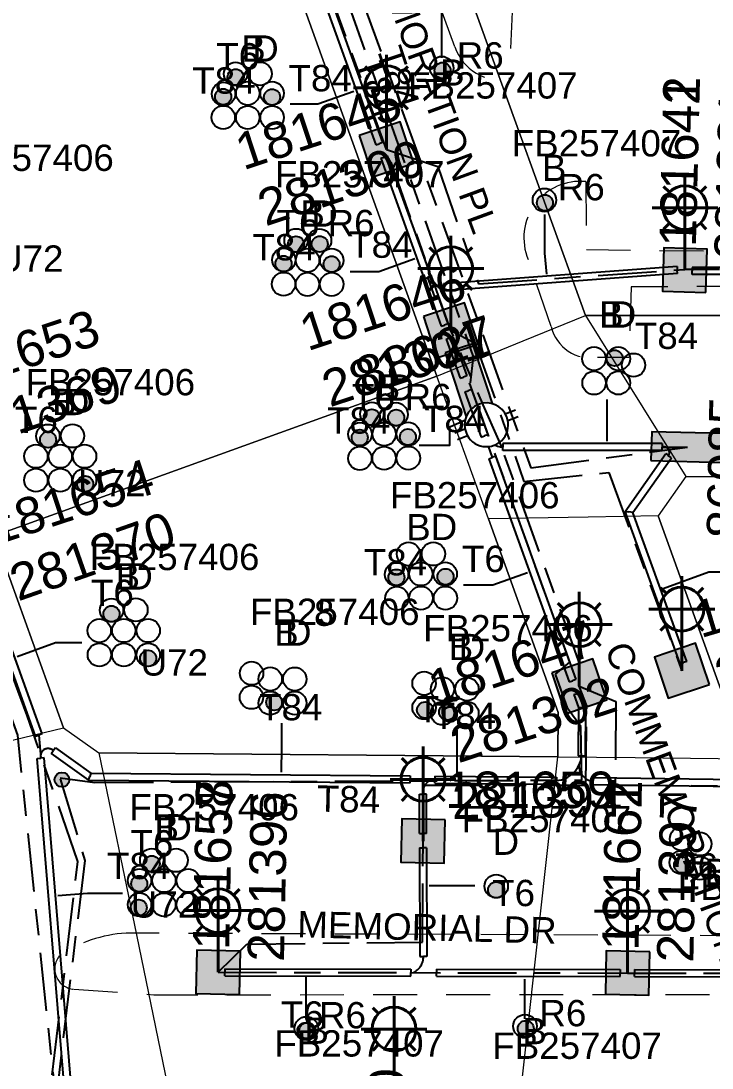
# Model space of a CAD drawing. Header units: metres. Extents: x 300268 to 302887, y 6172399 to 6173904.
# Drawn here: x 301313.5 to 301360.8, y 6173155.8 to 6173227.4 of the extents above; entities that cross this region are included whole.
import ezdxf
from ezdxf.enums import TextEntityAlignment as Align

# ---------------------------------------------------------------- set-up
doc = ezdxf.new("R2010")
doc.units = ezdxf.units.M
doc.linetypes.add('Cable Exist UG', pattern=[8.2, 4, -1.2, 1.8, -1.2])
doc.linetypes.add('Dash', pattern=[5, 3, -2])
doc.layers.get('0').update_dxf_attribs({"color": 6})
for name, color, linetype, lineweight in [('Cadastre Developer_SP_EXT', 9, 'Continuous', 5), ('Cadastre Land Parcels_SP_EXT', 9, 'Continuous', 5), ('Cadastre Roads_SP_EXT', 9, 'Continuous', 5)]:
    doc.layers.add(name, color=color, linetype=linetype, lineweight=lineweight)
for name, color, linetype in [('Duct_SP_EXT', 7, 'Continuous'), ('Equip_LV_EXT', 7, 'Continuous'), ('Equip_SP_SL_EXT', 7, 'Continuous'), ('Mains_HV_EXT', 7, 'Continuous'), ('Mains_LV_EXT', 7, 'Continuous'), ('Mains_SL_EXT', 7, 'Continuous'), ('SupportsUG_SP_LV_EXT', 7, 'Continuous'), ('SupportsUG_SP_LV_SL_EXT', 7, 'Continuous'), ('Trench_SP_EXT', 7, 'Continuous')]:
    doc.layers.add(name, color=color, linetype=linetype)
doc.styles.add('COLUMN_LABEL', font='arial.ttf')
doc.styles.add('iecARIAL', font='arial.ttf', dxfattribs={"height": 2})
doc.styles.add('POLE_LABEL', font='arial.ttf')
doc.styles.get("Standard").update_dxf_attribs({"font": 'arial.ttf'})

# ---------------------------------------------------------------- blocks, each defined once
blk = doc.blocks.new('COLUMN_EXT')
blk.add_hatch(color=256).paths.add_polyline_path([(-1.485, 1.485), (-1.485, -1.485), (1.485, -1.485), (1.485, 1.485)])
blk.add_lwpolyline([(-1.485, -1.485), (1.485, -1.485), (1.485, 1.485), (-1.485, 1.485)], close=True)
for tag, height, style, flags, p in [('ASSET_NUM', 2.5, 'COLUMN_LABEL', 8, (2, 2)), ('STRUCTURE_PLANT_NUMBER', 0.2, 'POLE_LABEL', 9, (1.813, 0.031)), ('STREET_CODE', 0.2, 'COLUMN_LABEL', 9, (1.813, -0.2))]:
    blk.add_attdef(tag, text='', height=height, dxfattribs=dict(style=style, flags=flags)).set_placement(p, align=Align.MIDDLE_LEFT)
at = {"flags": 9}
for tag, p in [('OWNED_BY', (1.813, -0.6)), ('STATE', (1.813, -0.8)), ('COLUMN_TYPE', (1.813, -0.4)), ('USAGE', (1.813, -1)), ('LEGEND', (1.813, -1.2)), ('LOCATION', (1.813, -1.4)), ('STREETNAME', (1.813, -1.6)), ('SUBURB', (1.813, -1.8)), ('NOTES', (1.813, -2))]:
    blk.add_attdef(tag, text='', height=0.2, dxfattribs=at).set_placement(p, align=Align.MIDDLE_LEFT)
at = {"flags": 1}
blk.add_attdef('Z', (1.813, -2.351), '', height=0.2, dxfattribs=at)
blk = doc.blocks.new('PILLAR_EXT')
blk.add_hatch(color=256).paths.add_polyline_path([(-2.475, 0.99), (-2.475, -0.99), (2.475, -0.99), (2.475, 0.99)])
blk.add_lwpolyline([(-2.475, -0.99), (2.475, -0.99), (2.475, 0.99), (-2.475, 0.99)], close=True)
at = {"style": 'iecARIAL', "flags": 8}
blk.add_attdef('ASSET_NUM', (1.5, 3.5), '', height=2.5, dxfattribs=at)
for tag, p, flags in [('OWNED_BY', (0, -0.2), 9), ('STATE', (0, -0.4), 9), ('SUPPORT_TYPE', (0, -0.6), 9), ('USAGE', (0, -0.8), 9), ('LEGEND', (0, -1), 9), ('LOCATION', (0, -1.2), 9), ('NOTES', (0, -1.4), 9), ('PARENT', (0, -1.6), 9), ('STREETNAME', (0, -1.8), 9), ('SUBURB', (0, -2), 1)]:
    blk.add_attdef(tag, p, '', height=0.2, dxfattribs=dict(flags=flags))
blk = doc.blocks.new('DUCT_EXT')
blk.add_circle((0, 0.8), 0.8)
at = {"flags": 1}
blk.add_attdef('Z', (0, 0), '', height=0.2, dxfattribs=at)
at = {"flags": 9}
for tag, p in [('DUCT_CODE', (0, 0)), ('XSECT_TYPE', (0, -0.2)), ('STATE', (0, -0.6)), ('FB_REFERENCE', (0, -0.4)), ('NOTES', (0, -0.8))]:
    blk.add_attdef(tag, text='', height=0.2, dxfattribs=at).set_placement(p, align=Align.MIDDLE_LEFT)
blk = doc.blocks.new('SL_LANTERN_EXT')
at = {"lineweight": 40}
for p, q in [((0, 1.968), (0, 6.468)), ((-1.459, 5.676), (-1.061, 5.278)), ((1.458, 5.676), (1.06, 5.278)), ((-2.25, 4.218), (2.25, 4.218)), ((-1.459, 2.759), (-1.061, 3.157)), ((1.458, 2.759), (1.06, 3.157)), ((0, 0), (0, 2.721))]:
    blk.add_line(p, q, dxfattribs=at)
blk.add_circle((0, 4.218), 1.5, dxfattribs=at)
at = {"style": 'iecARIAL', "flags": 8}
blk.add_attdef('ASSET_NUM', (1.5, 1.5), '', height=2.5, dxfattribs=at)
for tag, p, height, flags in [('CONSTRUCTED_VOLTAGE', (0.981, -0.653), 0.2, 9), ('CONTROL_TYPE', (0.981, -0.853), 0.2, 9), ('LANTERN_PURPOSE', (0.981, -1.053), 0.2, 9), ('LANTERN_TYPE', (0.981, -1.253), 0.2, 9), ('NO_PHASES', (0.981, -1.453), 0.2, 9), ('LNUMBER', (2.181, -3.253), 2.5, 8), ('OPERATING_VOLTAGE', (0.981, -1.653), 0.2, 9), ('ORIENTATION', (0.981, -1.853), 0.2, 9), ('OWNED_BY', (0.981, -2.053), 0.2, 9), ('STATE', (0.981, -2.253), 0.2, 9), ('CEXIST', (0.981, -2.653), 0.2, 9), ('CNEW', (0.981, -2.853), 0.2, 9), ('CNUMBER', (0.981, -3.053), 0.2, 9), ('USAGE', (0.981, -2.453), 0.2, 9), ('CREMOVE', (0.981, -3.253), 0.2, 9), ('CREPLACE', (0.981, -3.453), 0.2, 9), ('LKINGHEIGHT', (0.981, -3.653), 0.2, 9), ('LBRACKET', (0.981, -3.853), 0.2, 9), ('LBRACKETVOCAB', (0.981, -4.053), 0.2, 9), ('LCATEGORY', (0.981, -4.253), 0.2, 9), ('LCHARGE1', (0.981, -4.453), 0.2, 9), ('LCHARGE1PERCENT', (0.981, -4.653), 0.2, 9), ('LCHARGE2', (0.981, -4.853), 0.2, 9), ('LCHARGE2PERCENT', (0.981, -5.053), 0.2, 9), ('LCHARGE3', (0.981, -5.253), 0.2, 9), ('LCHARGE3PERCENT', (0.981, -5.453), 0.2, 9), ('LEXIST', (0.981, -5.653), 0.2, 9), ('LLAMP', (0.981, -5.853), 0.2, 9), ('LLAMPVOCAB', (0.981, -6.053), 0.2, 9), ('LMAST', (0.981, -6.253), 0.2, 9), ('LMASTVOCAB', (0.981, -6.453), 0.2, 9), ('LNEW', (0.981, -6.653), 0.2, 9), ('LANTNUMBER', (0.981, -6.853), 0.2, 9), ('LOUTREACH', (0.981, -7.253), 0.2, 9), ('LOUTREACHVOCAB', (0.981, -7.453), 0.2, 9), ('LRATECODE', (0.981, -7.653), 0.2, 9), ('LREMOVE', (0.981, -7.853), 0.2, 9), ('LREPLACE', (0.981, -8.053), 0.2, 9), ('LTYPE', (0.981, -8.253), 0.2, 9), ('LTYPEVOCAB', (0.981, -8.453), 0.2, 9), ('LEGEND', (0.981, -8.653), 0.2, 9), ('STREETNAME', (0.981, -9.253), 0.2, 9), ('SUBURB', (0.981, -9.453), 0.2, 1), ('LOCATION', (0.981, -8.853), 0.2, 9), ('NOTES', (0.981, -9.053), 0.2, 9)]:
    blk.add_attdef(tag, p, '', height=height, dxfattribs=dict(flags=flags))
blk = doc.blocks.new('LV_UG_LINKS_OPEN_EXT')
for p, q in [((-0.249, 1.473), (-0.249, 2.22)), ((0.249, 1.473), (0.249, 2.22)), ((-0.249, -1.473), (-0.249, -2.22)), ((0.249, -1.473), (0.249, -2.22))]:
    blk.add_line(p, q)
at = {"flags": 9}
for tag, p in [('ACTUAL_STATUS', (0, 0)), ('OPERATING_VOLTAGE', (0, -0.6)), ('ORIENTATION', (0, -0.8)), ('CONSTRUCTED_VOLTAGE', (0, -0.2)), ('NO_PHASES', (0, -0.4)), ('STATE', (0, -1)), ('SWITCH_TYPE', (0, -1.2)), ('USAGE', (0, -1.4)), ('NOTES', (0, -1.6))]:
    blk.add_attdef(tag, text='', height=0.2, dxfattribs=at).set_placement(p, align=Align.MIDDLE_LEFT)
at = {"flags": 1}
blk.add_attdef('Z', (0, 0), '', height=0.2, dxfattribs=at)
blk.add_wipeout([(-0.249, 1.473), (-0.432, 1.43), (-0.608, 1.365), (-0.774, 1.278), (-0.928, 1.171), (-1.067, 1.045), (-1.19, 0.903), (-1.294, 0.747), (-1.377, 0.579), (-1.439, 0.402), (-1.478, 0.218), (-1.494, 0.031), (-1.486, -0.156), (-1.455, -0.341), (-1.4, -0.521), (-1.324, -0.692), (-1.227, -0.853), (-1.11, -1), (-0.976, -1.131), (-0.827, -1.244), (-0.664, -1.338), (-0.491, -1.411), (-0.311, -1.461), (-0.125, -1.489), (0.062, -1.493), (0.249, -1.473), (0.432, -1.43), (0.608, -1.365), (0.774, -1.278), (0.928, -1.171), (1.067, -1.045), (1.19, -0.903), (1.294, -0.747), (1.377, -0.579), (1.439, -0.402), (1.478, -0.218), (1.494, -0.031), (1.486, 0.156), (1.455, 0.341), (1.4, 0.521), (1.324, 0.692), (1.227, 0.853), (1.11, 1), (0.976, 1.131), (0.827, 1.244), (0.664, 1.338), (0.491, 1.411), (0.311, 1.461), (0.125, 1.489), (-0.062, 1.493)])
blk.add_lwpolyline([(0, -1.494, 1), (0, 1.494, 1)], format="xyb", close=True)
blk = doc.blocks.new('CABLE_LARGE_EXT')
h = blk.add_hatch(color=256)
edge = h.paths.add_edge_path()
edge.add_arc((0, 0.55), 0.55, 0, 360)
blk.add_circle((0, 0.55), 0.55)
at = {"flags": 1}
blk.add_attdef('Z', (0, 0), '', height=0.2, dxfattribs=at)
at = {"flags": 9}
for tag, p in [('COND_CODE', (0, 0)), ('XSECT_SIZE', (0, -0.6)), ('STATE', (0, -0.4)), ('FB_REFERENCE', (0, -0.2)), ('NOTES', (0, -0.8))]:
    blk.add_attdef(tag, text='', height=0.2, dxfattribs=at).set_placement(p, align=Align.MIDDLE_LEFT)
blk = doc.blocks.new('CONNECTOR_NODE_EXT')
h = blk.add_hatch(color=256)
edge = h.paths.add_edge_path()
edge.add_arc((0, 0), 0.5, 0, 360)
blk.add_circle((0, 0), 0.5)
at = {"flags": 1}
blk.add_attdef('Z', (0, 0), '', height=0.2, dxfattribs=at)
at = {"flags": 9}
for tag, p in [('CONNECTOR_TYPE', (0, 0)), ('OPERATING_VOLTAGE', (0, -0.6)), ('ORIENTATION', (0, -0.8)), ('CONSTRUCTED_VOLTAGE', (0, -0.2)), ('NO_PHASES', (0, -0.4)), ('SUBTYPE', (0, -1)), ('USAGE', (0, -1.2)), ('NOTES', (0, -1.4))]:
    blk.add_attdef(tag, text='', height=0.2, dxfattribs=at).set_placement(p, align=Align.MIDDLE_LEFT)

msp = doc.modelspace()

# ---------------------------------------------------------------- linework, layer by layer
at = {"layer": 'Cadastre Developer_SP_EXT', "linetype": 'Dash'}
for points in [[(301343.197, 6173225.588), (301341.525, 6173230.141)], [(301392.897, 6173223.197), (301392.951, 6173228.039), (301347.134, 6173228.483), (301346.914, 6173223.35)], [(301352.15, 6173216.382), (301352.21, 6173211.742), (301392.71, 6173211.223), (301392.815, 6173216.229)], [(301349.786, 6173206.478), (301348.221, 6173211.047)], [(301392.692, 6173204.042), (301392.759, 6173209.287), (301355.267, 6173209.185), (301355.098, 6173204.342), (301352.964, 6173204.351)], [(301392.981, 6173164.67), (301320.714, 6173164.993)], [(301317.132, 6173161.155), (301322.612, 6173160.772), (301389.904, 6173160.825), (301393.665, 6173162.369)]]:
    msp.add_lwpolyline(points, dxfattribs=at)
for points in [[(301346.914, 6173223.35, -0.359894), (301343.197, 6173225.588)], [(301348.221, 6173211.047, -0.567096), (301352.15, 6173216.382)], [(301352.964, 6173204.351, -0.395416), (301349.786, 6173206.478)], [(301320.714, 6173164.993, 0.135412), (301316.144, 6173163.428)], [(301316.144, 6173163.428, 0.604055), (301317.132, 6173161.155)]]:
    msp.add_lwpolyline(points, format="xyb", dxfattribs=at)
at = {"layer": 'Cadastre Land Parcels_SP_EXT', "linetype": 'Continuous'}
for points in [[(301341.976, 6173203.073), (301318.196, 6173269.13), (301315.64, 6173270.329), (301290.045, 6173261.121), (301288.238, 6173257.273), (301311.69, 6173192.166), (301341.976, 6173203.073)], [(301350.263, 6173180.068), (301345.494, 6173193.309), (301341.976, 6173203.073), (301311.69, 6173192.166), (301316.423, 6173179.029), (301318.847, 6173177.309), (301350.247, 6173177.039), (301350.263, 6173180.068)], [(301393.967, 6173178.558), (301394.099, 6173194.205), (301392.416, 6173195.924), (301359.012, 6173196.215), (301357.116, 6173193.535), (301363.095, 6173176.918), (301392.046, 6173176.679), (301393.967, 6173178.558)]]:
    msp.add_lwpolyline(points, close=True, dxfattribs=at)
at = {"layer": 'Cadastre Roads_SP_EXT', "linetype": 'Continuous'}
for points in [[(301347.864, 6173205.483), (301352.134, 6173207.231), (301328.545, 6173272.479), (301322.514, 6173270.527), (301318.196, 6173269.13), (301341.976, 6173203.073), (301347.864, 6173205.483)], [(301393.509, 6173271.898), (301328.545, 6173272.479), (301352.134, 6173207.231), (301392.128, 6173207.234), (301393.509, 6173271.898)], [(301305.552, 6173176.396), (301316.423, 6173179.028), (301311.69, 6173192.166), (301288.238, 6173257.273), (301280.751, 6173254.595), (301270.346, 6173250.874), (301297.845, 6173174.529), (301305.552, 6173176.396)], [(301392.279, 6173201.308), (301392.128, 6173207.234), (301352.134, 6173207.231), (301355.083, 6173202.505), (301359.012, 6173196.215), (301392.416, 6173195.924), (301392.279, 6173201.308)], [(301357.116, 6173193.535), (301352.33, 6173193.442), (301345.494, 6173193.309), (301350.263, 6173180.068), (301350.247, 6173177.039), (301355.539, 6173176.99), (301363.095, 6173176.918), (301357.116, 6173193.535)], [(301350.247, 6173177.039), (301318.847, 6173177.309), (301321.421, 6173164.877), (301324.033, 6173152.254), (301347.477, 6173152.054), (301350.247, 6173177.039)]]:
    msp.add_lwpolyline(points, close=True, dxfattribs=at)
at = {"layer": 'Duct_SP_EXT'}
for p, q in [((301334.362, 6173228.441), (301337.803, 6173218.888)), ((301334.814, 6173228.603), (301338.254, 6173219.051)), ((301337.803, 6173218.888), (301338.028, 6173218.97)), ((301338.254, 6173219.051), (301338.028, 6173218.97)), ((301338.13, 6173217.98), (301338.356, 6173218.061)), ((301338.13, 6173217.98), (301341.099, 6173209.735)), ((301338.581, 6173218.142), (301338.356, 6173218.061)), ((301338.581, 6173218.142), (301341.551, 6173209.898)), ((301358.399, 6173210.572), (301342.414, 6173209.396)), ((301358.434, 6173210.093), (301342.45, 6173208.917)), ((301358.399, 6173210.572), (301358.417, 6173210.333)), ((301358.434, 6173210.093), (301358.417, 6173210.333)), ((301359.433, 6173210.034), (301359.434, 6173210.274)), ((301359.435, 6173210.514), (301359.434, 6173210.274)), ((301385.309, 6173210.409), (301359.435, 6173210.514)), ((301341.099, 6173209.735), (301341.325, 6173209.817)), ((301341.551, 6173209.898), (301341.325, 6173209.817)), ((301342.414, 6173209.396), (301342.432, 6173209.157)), ((301385.307, 6173209.929), (301359.433, 6173210.034)), ((301342.45, 6173208.917), (301342.432, 6173209.157)), ((301341.575, 6173208.416), (301341.8, 6173208.497)), ((301341.575, 6173208.416), (301342.269, 6173206.488)), ((301342.026, 6173208.578), (301341.8, 6173208.497)), ((301342.026, 6173208.578), (301342.721, 6173206.65)), ((301342.269, 6173206.488), (301342.495, 6173206.569)), ((301342.721, 6173206.65), (301342.495, 6173206.569)), ((301343.061, 6173205.77), (301342.835, 6173205.69)), ((301343.061, 6173205.77), (301344.01, 6173203.088)), ((301342.609, 6173205.61), (301342.835, 6173205.69)), ((301342.609, 6173205.61), (301343.558, 6173202.928)), ((301343.558, 6173202.928), (301343.784, 6173203.008)), ((301344.01, 6173203.088), (301343.784, 6173203.008)), ((301357.379, 6173198.462), (301357.379, 6173198.222)), ((301357.379, 6173197.982), (301357.379, 6173198.222)), ((301354.841, 6173193.832), (301357.63, 6173197.779)), ((301355.377, 6173193.76), (301358.022, 6173197.502)), ((301357.63, 6173197.779), (301357.826, 6173197.641)), ((301358.022, 6173197.502), (301357.826, 6173197.641)), ((301358.621, 6173183.407), (301354.841, 6173193.832)), ((301354.841, 6173193.832), (301355.109, 6173193.796)), ((301355.377, 6173193.76), (301355.109, 6173193.796)), ((301359.072, 6173183.57), (301355.377, 6173193.76)), ((301314.52, 6173178.454), (301310.788, 6173188.814)), ((301314.971, 6173178.616), (301311.24, 6173188.977)), ((301358.621, 6173183.407), (301358.846, 6173183.488)), ((301359.072, 6173183.57), (301358.846, 6173183.488)), ((301351.027, 6173182.171), (301351.252, 6173182.252)), ((301351.478, 6173182.334), (301351.252, 6173182.252)), ((301351.792, 6173181.463), (301351.566, 6173181.382)), ((301351.792, 6173181.463), (301352.143, 6173180.488)), ((301351.34, 6173181.301), (301351.566, 6173181.382)), ((301351.34, 6173181.301), (301351.662, 6173180.407)), ((301351.662, 6173180.407), (301351.633, 6173177.105)), ((301351.662, 6173180.407), (301351.903, 6173180.448)), ((301352.143, 6173180.488), (301351.903, 6173180.448)), ((301352.143, 6173180.488), (301352.113, 6173177.101)), ((301314.971, 6173178.616), (301314.746, 6173178.535)), ((301314.52, 6173178.454), (301314.746, 6173178.535)), ((301315.594, 6173177.265), (301315.733, 6173177.461)), ((301315.594, 6173177.265), (301318.147, 6173175.455)), ((301315.872, 6173177.657), (301315.733, 6173177.461)), ((301315.872, 6173177.657), (301318.301, 6173175.934)), ((301314.637, 6173176.935), (301314.876, 6173176.955)), ((301316.766, 6173151.128), (301314.637, 6173176.935)), ((301315.115, 6173176.974), (301314.876, 6173176.955)), ((301317.244, 6173151.168), (301315.115, 6173176.974)), ((301351.633, 6173177.105), (301351.873, 6173177.103)), ((301352.113, 6173177.101), (301351.873, 6173177.103)), ((301318.147, 6173175.455), (301318.224, 6173175.695)), ((301318.301, 6173175.934), (301318.224, 6173175.695)), ((301318.301, 6173175.934), (301340.14, 6173175.745)), ((301340.14, 6173175.745), (301340.138, 6173175.505)), ((301341.828, 6173175.73), (301341.826, 6173175.49)), ((301341.828, 6173175.73), (301350.16, 6173175.658)), ((301318.147, 6173175.455), (301340.136, 6173175.265)), ((301340.136, 6173175.265), (301340.138, 6173175.505)), ((301341.824, 6173175.25), (301341.826, 6173175.49)), ((301341.824, 6173175.25), (301350.156, 6173175.178)), ((301350.156, 6173175.178), (301350.158, 6173175.418)), ((301350.16, 6173175.658), (301350.158, 6173175.418)), ((301352.629, 6173175.144), (301352.633, 6173175.384)), ((301352.629, 6173175.144), (301363.015, 6173175)), ((301352.636, 6173175.624), (301352.633, 6173175.384)), ((301352.636, 6173175.624), (301363.021, 6173175.48)), ((301340.784, 6173171.811), (301340.776, 6173174.481)), ((301340.776, 6173174.481), (301341.016, 6173174.481)), ((301341.256, 6173174.482), (301341.016, 6173174.481)), ((301341.264, 6173171.812), (301341.256, 6173174.482)), ((301340.784, 6173171.811), (301341.024, 6173171.811)), ((301341.264, 6173171.812), (301341.024, 6173171.811)), ((301340.787, 6173170.828), (301341.027, 6173170.829)), ((301340.787, 6173170.828), (301340.807, 6173163.397)), ((301341.267, 6173170.829), (301341.027, 6173170.829)), ((301341.267, 6173170.829), (301341.287, 6173163.398)), ((301340.807, 6173163.397), (301341.047, 6173163.397)), ((301341.287, 6173163.398), (301341.047, 6173163.397)), ((301327.469, 6173162.549), (301327.469, 6173162.309)), ((301327.469, 6173162.549), (301340.189, 6173162.527)), ((301327.469, 6173162.069), (301327.469, 6173162.309)), ((301340.188, 6173162.047), (301340.189, 6173162.287)), ((301340.189, 6173162.527), (301340.189, 6173162.287)), ((301341.952, 6173162.524), (301341.952, 6173162.284)), ((301341.952, 6173162.524), (301354.498, 6173162.503)), ((301341.952, 6173162.044), (301341.952, 6173162.284)), ((301354.498, 6173162.503), (301354.498, 6173162.263)), ((301354.498, 6173162.023), (301354.498, 6173162.263)), ((301355.479, 6173162.021), (301355.48, 6173162.261)), ((301355.48, 6173162.501), (301355.48, 6173162.261)), ((301355.48, 6173162.501), (301383.518, 6173162.456)), ((301327.469, 6173162.069), (301340.188, 6173162.047)), ((301341.952, 6173162.044), (301354.498, 6173162.023)), ((301355.479, 6173162.021), (301383.517, 6173161.976))]:
    msp.add_line(p, q, dxfattribs=at)
for points in [[(301342.305, 6173224.85), (301342.305, 6173226.995), (301342.305, 6173228.838)], [(301331.925, 6173221.688), (301333.829, 6173221.688), (301336.29, 6173222.575)], [(301349.336, 6173214.129), (301349.336, 6173211.481), (301349.473, 6173210.059)], [(301336.035, 6173210.234), (301338.005, 6173210.234), (301340.461, 6173211.118)], [(301353.589, 6173201.48), (301353.589, 6173200.151), (301353.589, 6173198.62)], [(301340.769, 6173198.361), (301342.855, 6173198.361), (301342.855, 6173199.6), (301344.387, 6173200.288)], [(301340.769, 6173198.361), (301342.855, 6173198.361), (301342.855, 6173199.6), (301344.387, 6173200.288)], [(301343.801, 6173188.812), (301345.801, 6173188.812), (301348.159, 6173189.661)], [(301362.296, 6173189.665), (301360.581, 6173189.665), (301357.449, 6173188.529)], [(301317.682, 6173184.83), (301315.89, 6173184.83), (301313.258, 6173183.882)], [(301331.343, 6173179.344), (301331.343, 6173177.695), (301331.329, 6173176)], [(301343.342, 6173178.861), (301343.342, 6173177.488), (301343.329, 6173175.936)], [(301344.57, 6173168.23), (301343.011, 6173168.23), (301341.448, 6173168.23)], [(301320.456, 6173167.7), (301318.078, 6173167.7), (301316.034, 6173167.532)], [(301333.023, 6173159.115), (301333.023, 6173161.997)], [(301347.977, 6173159.136), (301347.977, 6173160.84), (301347.979, 6173161.84)]]:
    msp.add_lwpolyline(points, dxfattribs=at)
at = {"layer": 'Mains_HV_EXT', "linetype": 'Cable Exist UG'}
msp.add_lwpolyline([(301313.777, 6173133.47), (301316.13, 6173151.517), (301313.297, 6173178.524), (301284.961, 6173257.582), (301287.757, 6173263.584), (301315.717, 6173273.664), (301318.456, 6173272.393), (301320.517, 6173271.424), (301321.558, 6173268.683), (301314.527, 6173266.459), (301313.821, 6173264.73)], dxfattribs=at)
at = {"layer": 'Mains_LV_EXT', "linetype": 'Cable Exist UG'}
for points in [[(301323.288, 6173261.932), (301324.761, 6173260.083), (301344.449, 6173204.405), (301344.258, 6173202.625)], [(301316.209, 6173175.54), (301317.88, 6173169.947), (301315.624, 6173151.277), (301315.081, 6173147.334), (301314.712, 6173144.498), (301316.009, 6173142.707), (301315.054, 6173135.611)]]:
    msp.add_lwpolyline(points, dxfattribs=at)
at = {"layer": 'Mains_SL_EXT', "linetype": 'Cable Exist UG'}
for points in [[(301338.525, 6173218.582), (301331.455, 6173238.169)], [(301338.525, 6173218.582), (301342.028, 6173217.416), (301344.82, 6173209.394), (301358.937, 6173210.378)], [(301342.923, 6173206.21), (301338.525, 6173218.582)], [(301385.905, 6173210.2), (301358.937, 6173210.378)], [(301316.325, 6173145.117), (301314.681, 6173147.149), (301317.418, 6173169.89), (301313.941, 6173179.871), (301310.494, 6173189.272)], [(301341.026, 6173171.287), (301341.07, 6173175.113), (301352.156, 6173175.106), (301352.227, 6173180.535), (301351.71, 6173181.866)], [(301351.71, 6173181.866), (301354.213, 6173180.83), (301354.17, 6173175.109), (301370.527, 6173174.998), (301374.03, 6173171.232)], [(301327.009, 6173162.31), (301328.971, 6173164.232), (301340.991, 6173164.376), (301341.026, 6173171.287)], [(301327.009, 6173162.31), (301355.013, 6173162.262)], [(301355.013, 6173162.262), (301384.016, 6173162.215)]]:
    msp.add_lwpolyline(points, dxfattribs=at)
at = {"layer": 'Trench_SP_EXT', "linetype": 'Cable Exist UG'}
for points in [[(301341.325, 6173209.817), (301341.8, 6173208.497)], [(301345.222, 6173198.994), (301345.756, 6173197.513)], [(301357.379, 6173198.222), (301359.114, 6173198.222)], [(301314.746, 6173178.535), (301314.876, 6173176.955)], [(301340.138, 6173175.505), (301341.826, 6173175.49)], [(301340.189, 6173162.287), (301341.952, 6173162.284)]]:
    msp.add_lwpolyline(points, dxfattribs=at)
for points in [[(301341.325, 6173209.817, 0.288613), (301342.432, 6173209.157)], [(301345.222, 6173198.994, 0.23779), (301346.492, 6173198.222)], [(301357.379, 6173198.222, -0.743874), (301357.787, 6173197.586)], [(301314.876, 6173176.955, -0.770668), (301315.733, 6173177.461)], [(301350.158, 6173175.418, 0.355405), (301351.873, 6173177.103)], [(301352.633, 6173175.384, -0.38851), (301351.686, 6173176.467)], [(301341.826, 6173175.49, 0.458216), (301341.016, 6173174.481)], [(301341.047, 6173163.397, -0.295056), (301340.365, 6173162.287)]]:
    msp.add_lwpolyline(points, format="xyb", dxfattribs=at)

# ---------------------------------------------------------------- block references
at = {"layer": 'Duct_SP_EXT'}
for name, p in [('DUCT_EXT', (301328.202, 6173222.942)), ('DUCT_EXT', (301329.879, 6173222.959)), ('DUCT_EXT', (301342.304, 6173223.341)), ('CABLE_LARGE_EXT', (301342.361, 6173223.426)), ('CABLE_LARGE_EXT', (301328.206, 6173222.974)), ('DUCT_EXT', (301327.381, 6173221.576)), ('DUCT_EXT', (301329.032, 6173221.616)), ('DUCT_EXT', (301330.697, 6173221.618)), ('CABLE_LARGE_EXT', (301327.353, 6173221.632)), ('CABLE_LARGE_EXT', (301330.694, 6173221.609)), ('DUCT_EXT', (301327.359, 6173219.973)), ('DUCT_EXT', (301329.032, 6173219.964)), ('DUCT_EXT', (301330.701, 6173219.964)), ('DUCT_EXT', (301349.324, 6173214.316)), ('CABLE_LARGE_EXT', (301349.362, 6173214.381)), ('DUCT_EXT', (301332.339, 6173211.56)), ('DUCT_EXT', (301333.947, 6173211.554)), ('CABLE_LARGE_EXT', (301332.334, 6173211.548)), ('CABLE_LARGE_EXT', (301333.956, 6173211.556)), ('DUCT_EXT', (301331.5, 6173210.228)), ('DUCT_EXT', (301333.126, 6173210.195)), ('DUCT_EXT', (301334.779, 6173210.195)), ('CABLE_LARGE_EXT', (301331.481, 6173210.212)), ('CABLE_LARGE_EXT', (301334.771, 6173210.183)), ('DUCT_EXT', (301331.485, 6173208.574)), ('DUCT_EXT', (301333.113, 6173208.558)), ('DUCT_EXT', (301334.775, 6173208.558)), ('DUCT_EXT', (301352.72, 6173203.471)), ('DUCT_EXT', (301354.383, 6173203.471)), ('CABLE_LARGE_EXT', (301354.131, 6173203.761)), ('DUCT_EXT', (301355.421, 6173203.032)), ('DUCT_EXT', (301352.722, 6173201.814)), ('DUCT_EXT', (301354.383, 6173201.817)), ('DUCT_EXT', (301337.527, 6173199.694)), ('CABLE_LARGE_EXT', (301337.522, 6173199.716)), ('DUCT_EXT', (301339.175, 6173199.664)), ('CABLE_LARGE_EXT', (301339.188, 6173199.688)), ('DUCT_EXT', (301315.366, 6173198.18)), ('DUCT_EXT', (301317.045, 6173198.192)), ('DUCT_EXT', (301336.712, 6173198.306)), ('CABLE_LARGE_EXT', (301336.694, 6173198.325)), ('DUCT_EXT', (301338.368, 6173198.313)), ('DUCT_EXT', (301340.007, 6173198.323)), ('CABLE_LARGE_EXT', (301339.989, 6173198.364)), ('CABLE_LARGE_EXT', (301315.374, 6173198.18)), ('DUCT_EXT', (301314.544, 6173196.797)), ('DUCT_EXT', (301316.209, 6173196.801)), ('DUCT_EXT', (301317.872, 6173196.801)), ('DUCT_EXT', (301336.704, 6173196.657)), ('DUCT_EXT', (301338.361, 6173196.667)), ('DUCT_EXT', (301340.018, 6173196.677)), ('DUCT_EXT', (301314.546, 6173195.162)), ('DUCT_EXT', (301316.209, 6173195.162)), ('DUCT_EXT', (301317.872, 6173195.162)), ('CABLE_LARGE_EXT', (301317.915, 6173195.153)), ('DUCT_EXT', (301340.034, 6173190.116)), ('DUCT_EXT', (301341.729, 6173190.121)), ('DUCT_EXT', (301339.215, 6173188.721)), ('DUCT_EXT', (301340.874, 6173188.751)), ('DUCT_EXT', (301342.542, 6173188.748)), ('CABLE_LARGE_EXT', (301339.206, 6173188.766)), ('CABLE_LARGE_EXT', (301342.561, 6173188.811)), ('DUCT_EXT', (301339.231, 6173187.083)), ('DUCT_EXT', (301340.884, 6173187.102)), ('DUCT_EXT', (301342.554, 6173187.102)), ('DUCT_EXT', (301319.717, 6173186.275)), ('DUCT_EXT', (301321.383, 6173186.297)), ('CABLE_LARGE_EXT', (301319.711, 6173186.271)), ('DUCT_EXT', (301318.879, 6173184.874)), ('DUCT_EXT', (301320.554, 6173184.879)), ('DUCT_EXT', (301322.225, 6173184.879)), ('DUCT_EXT', (301318.884, 6173183.218)), ('DUCT_EXT', (301320.554, 6173183.218)), ('DUCT_EXT', (301322.225, 6173183.218)), ('CABLE_LARGE_EXT', (301322.219, 6173183.229)), ('DUCT_EXT', (301329.298, 6173181.957)), ('DUCT_EXT', (301330.575, 6173181.566)), ('DUCT_EXT', (301332.246, 6173181.564)), ('DUCT_EXT', (301341.097, 6173181.27)), ('DUCT_EXT', (301342.356, 6173180.877)), ('DUCT_EXT', (301344.027, 6173180.872)), ('DUCT_EXT', (301329.287, 6173180.321)), ('DUCT_EXT', (301330.574, 6173179.921)), ('DUCT_EXT', (301332.246, 6173179.921)), ('CABLE_LARGE_EXT', (301330.845, 6173180.223)), ('DUCT_EXT', (301341.097, 6173179.611)), ('CABLE_LARGE_EXT', (301341.16, 6173179.696)), ('DUCT_EXT', (301342.358, 6173179.225)), ('DUCT_EXT', (301344.027, 6173179.225)), ('CABLE_LARGE_EXT', (301342.669, 6173179.557)), ('DUCT_EXT', (301358.702, 6173170.645)), ('DUCT_EXT', (301359.96, 6173170.288)), ('DUCT_EXT', (301322.468, 6173169.173)), ('DUCT_EXT', (301324.131, 6173169.173)), ('CABLE_LARGE_EXT', (301322.465, 6173169.178)), ('DUCT_EXT', (301358.687, 6173169.027)), ('CABLE_LARGE_EXT', (301358.743, 6173169.102)), ('DUCT_EXT', (301359.961, 6173168.63)), ('DUCT_EXT', (301321.632, 6173167.785)), ('DUCT_EXT', (301323.299, 6173167.78)), ('DUCT_EXT', (301324.965, 6173167.78)), ('CABLE_LARGE_EXT', (301321.613, 6173167.816)), ('DUCT_EXT', (301346.035, 6173167.398)), ('CABLE_LARGE_EXT', (301346.029, 6173167.392)), ('DUCT_EXT', (301321.632, 6173166.136)), ('CABLE_LARGE_EXT', (301321.573, 6173166.183)), ('DUCT_EXT', (301323.299, 6173166.136)), ('DUCT_EXT', (301324.965, 6173166.136)), ('DUCT_EXT', (301333.042, 6173157.671)), ('DUCT_EXT', (301347.998, 6173157.824)), ('CABLE_LARGE_EXT', (301332.986, 6173157.764)), ('CABLE_LARGE_EXT', (301333.102, 6173157.773)), ('CABLE_LARGE_EXT', (301348.053, 6173157.901))]:
    msp.add_blockref(name, p, dxfattribs=at)
at = {"layer": 'Equip_LV_EXT'}
msp.add_blockref('CONNECTOR_NODE_EXT', (301316.324, 6173175.483), dxfattribs=at)
at = {"layer": 'Equip_SP_SL_EXT'}
ref = msp.add_blockref('SL_LANTERN_EXT', (301338.525, 6173218.582), dxfattribs=at)
ref.add_attrib('ASSET_NUM', '181645', dxfattribs={"layer": '0', "height": 2.5, "rotation": 18.26485, "style": 'iecARIAL'}).set_placement((301340.025, 6173220.082), align=Align.BOTTOM_RIGHT)
ref = msp.add_blockref('SL_LANTERN_EXT', (301358.937, 6173210.378), dxfattribs=at)
ref.add_attrib('ASSET_NUM', '181642', dxfattribs={"layer": '0', "height": 2.5, "rotation": 88.58344, "style": 'iecARIAL'}).set_placement((301360.437, 6173211.878), align=Align.BOTTOM_LEFT)
ref = msp.add_blockref('SL_LANTERN_EXT', (301358.937, 6173210.378), dxfattribs=at)
ref.add_attrib('ASSET_NUM', '181641', dxfattribs={"layer": '0', "height": 2.5, "rotation": 88.58344, "style": 'iecARIAL'}).set_placement((301360.437, 6173211.878), align=Align.BOTTOM_LEFT)
ref = msp.add_blockref('SL_LANTERN_EXT', (301342.923, 6173206.21), dxfattribs=at)
ref.add_attrib('ASSET_NUM', '181646', dxfattribs={"layer": '0', "height": 2.5, "rotation": 18.26485, "style": 'iecARIAL'}).set_placement((301344.423, 6173207.71), align=Align.BOTTOM_RIGHT)
ref = msp.add_blockref('SL_LANTERN_EXT', (301306.808, 6173199.445), dxfattribs=at)
ref.add_attrib('ASSET_NUM', '181653', dxfattribs={"layer": '0', "height": 2.5, "rotation": 18.3857, "style": 'iecARIAL'}).set_placement((301308.308, 6173200.945), align=Align.BOTTOM_LEFT)
ref = msp.add_blockref('SL_LANTERN_EXT', (301310.494, 6173189.272), dxfattribs=at)
ref.add_attrib('ASSET_NUM', '181654', dxfattribs={"layer": '0', "height": 2.5, "rotation": 18.17831, "style": 'iecARIAL'}).set_placement((301311.994, 6173190.772), align=Align.BOTTOM_LEFT)
ref = msp.add_blockref('SL_LANTERN_EXT', (301358.729, 6173182.93), dxfattribs=at)
ref.add_attrib('ASSET_NUM', '181648', dxfattribs={"layer": '0', "height": 2.5, "rotation": 16.55626, "style": 'iecARIAL'}).set_placement((301360.229, 6173184.43), align=Align.BOTTOM_LEFT)
ref = msp.add_blockref('SL_LANTERN_EXT', (301351.71, 6173181.866), dxfattribs=at)
ref.add_attrib('ASSET_NUM', '181647', dxfattribs={"layer": '0', "height": 2.5, "rotation": 18.26485, "style": 'iecARIAL'}).set_placement((301353.21, 6173183.366), align=Align.BOTTOM_RIGHT)
ref = msp.add_blockref('SL_LANTERN_EXT', (301341.026, 6173171.287), dxfattribs=at)
ref.add_attrib('ASSET_NUM', '181659', dxfattribs={"layer": '0', "height": 2.5, "style": 'iecARIAL'}).set_placement((301342.526, 6173172.787), align=Align.BOTTOM_LEFT)
ref = msp.add_blockref('SL_LANTERN_EXT', (301327.009, 6173162.31), dxfattribs=at)
ref.add_attrib('ASSET_NUM', '181657', dxfattribs={"layer": '0', "height": 2.5, "rotation": 88.80503, "style": 'iecARIAL'}).set_placement((301328.509, 6173163.81), align=Align.BOTTOM_LEFT)
ref = msp.add_blockref('SL_LANTERN_EXT', (301327.009, 6173162.31), dxfattribs=at)
ref.add_attrib('ASSET_NUM', '181658', dxfattribs={"layer": '0', "height": 2.5, "rotation": 88.80503, "style": 'iecARIAL'}).set_placement((301328.509, 6173163.81), align=Align.BOTTOM_LEFT)
ref = msp.add_blockref('SL_LANTERN_EXT', (301355.013, 6173162.262), dxfattribs=at)
ref.add_attrib('ASSET_NUM', '181661', dxfattribs={"layer": '0', "height": 2.5, "rotation": 88.80503, "style": 'iecARIAL'}).set_placement((301356.513, 6173163.762), align=Align.BOTTOM_LEFT)
ref = msp.add_blockref('SL_LANTERN_EXT', (301355.013, 6173162.262), dxfattribs=at)
ref.add_attrib('ASSET_NUM', '181662', dxfattribs={"layer": '0', "height": 2.5, "rotation": 88.80503, "style": 'iecARIAL'}).set_placement((301356.513, 6173163.762), align=Align.BOTTOM_LEFT)
ref = msp.add_blockref('SL_LANTERN_EXT', (301339.041, 6173154.206), dxfattribs=at)
ref.add_attrib('ASSET_NUM', '181660', dxfattribs={"layer": '0', "height": 2.5, "rotation": 88.80503, "style": 'iecARIAL'}).set_placement((301340.541, 6173155.706), align=Align.BOTTOM_RIGHT)
at = {"layer": 'SupportsUG_SP_LV_EXT'}
ref = msp.add_blockref('PILLAR_EXT', (301344.258, 6173202.625), dxfattribs=dict(at, rotation=288.2286236843007))
ref.add_attrib('ASSET_NUM', '88627', dxfattribs={"layer": '0', "height": 2.5, "rotation": 18.67551, "style": 'iecARIAL'}).set_placement((301345.758, 6173206.125), align=Align.MIDDLE_RIGHT)
ref = msp.add_blockref('PILLAR_EXT', (301359.114, 6173198.222), dxfattribs=dict(at, rotation=358.486691139105))
ref.add_attrib('ASSET_NUM', '86085', dxfattribs={"layer": '0', "height": 2.5, "rotation": 88.87996, "style": 'iecARIAL'}).set_placement((301360.614, 6173201.722), align=Align.TOP_RIGHT)
at = {"layer": 'SupportsUG_SP_LV_SL_EXT'}
ref = msp.add_blockref('COLUMN_EXT', (301358.937, 6173210.328), dxfattribs=dict(at, rotation=88.4025676675522))
ref.add_attrib('ASSET_NUM', '281281', dxfattribs={"layer": '0', "height": 2.5, "rotation": 88.40227, "style": 'COLUMN_LABEL'}).set_placement((301360.937, 6173211.078), align=Align.TOP_LEFT)
ref = msp.add_blockref('COLUMN_EXT', (301338.525, 6173218.582), dxfattribs=dict(at, rotation=288.2286236843007))
ref.add_attrib('ASSET_NUM', '281300', dxfattribs={"layer": '0', "height": 2.5, "rotation": 18.26485, "style": 'COLUMN_LABEL'}).set_placement((301340.525, 6173219.332), align=Align.TOP_RIGHT)
ref = msp.add_blockref('COLUMN_EXT', (301342.923, 6173206.21), dxfattribs=dict(at, rotation=288.2286236843007))
ref.add_attrib('ASSET_NUM', '281301', dxfattribs={"layer": '0', "height": 2.5, "rotation": 18.26485, "style": 'COLUMN_LABEL'}).set_placement((301344.923, 6173206.96), align=Align.TOP_RIGHT)
ref = msp.add_blockref('COLUMN_EXT', (301306.808, 6173199.445), dxfattribs=dict(at, rotation=108.0696389698409))
ref.add_attrib('ASSET_NUM', '281369', dxfattribs={"layer": '0', "height": 2.5, "rotation": 18.67952, "style": 'COLUMN_LABEL'}).set_placement((301308.808, 6173200.195), align=Align.TOP_LEFT)
ref = msp.add_blockref('COLUMN_EXT', (301310.494, 6173189.272), dxfattribs=dict(at, rotation=108.5708406220578))
ref.add_attrib('ASSET_NUM', '281370', dxfattribs={"layer": '0', "height": 2.5, "rotation": 19.34618, "style": 'COLUMN_LABEL'}).set_placement((301312.494, 6173190.022), align=Align.TOP_LEFT)
ref = msp.add_blockref('COLUMN_EXT', (301358.729, 6173182.93), dxfattribs=dict(at, rotation=108.6918893244895))
ref.add_attrib('ASSET_NUM', '281303', dxfattribs={"layer": '0', "height": 2.5, "rotation": 18.26485, "style": 'COLUMN_LABEL'}).set_placement((301360.729, 6173183.68), align=Align.TOP_LEFT)
ref = msp.add_blockref('COLUMN_EXT', (301351.71, 6173181.866), dxfattribs=dict(at, rotation=288.6432905203169))
ref.add_attrib('ASSET_NUM', '281302', dxfattribs={"layer": '0', "height": 2.5, "rotation": 18.26485, "style": 'COLUMN_LABEL'}).set_placement((301353.71, 6173182.616), align=Align.TOP_RIGHT)
ref = msp.add_blockref('COLUMN_EXT', (301341.026, 6173171.287), dxfattribs=dict(at, rotation=178.6963547456866))
ref.add_attrib('ASSET_NUM', '281394', dxfattribs={"layer": '0', "height": 2.5, "rotation": 0.87246, "style": 'COLUMN_LABEL'}).set_placement((301343.026, 6173172.037), align=Align.BOTTOM_LEFT)
ref = msp.add_blockref('COLUMN_EXT', (301327.009, 6173162.31), dxfattribs=dict(at, rotation=178.6963547456866))
ref.add_attrib('ASSET_NUM', '281396', dxfattribs={"layer": '0', "height": 2.5, "rotation": 88.80503, "style": 'COLUMN_LABEL'}).set_placement((301329.009, 6173163.06), align=Align.TOP_LEFT)
ref = msp.add_blockref('COLUMN_EXT', (301355.013, 6173162.262), dxfattribs=dict(at, rotation=178.6963547456866))
ref.add_attrib('ASSET_NUM', '281397', dxfattribs={"layer": '0', "height": 2.5, "rotation": 88.80503, "style": 'COLUMN_LABEL'}).set_placement((301357.013, 6173163.012), align=Align.TOP_LEFT)

# ---------------------------------------------------------------- texts
at = {"layer": 'Cadastre Land Parcels_SP_EXT'}
msp.add_text('8', height=1.8, dxfattribs=at).set_placement((301333.563, 6173185.999))
at = {"layer": 'Cadastre Roads_SP_EXT'}
for s, rotation, p in [('COMMEMORATION PL', 290.11688, (301335.205, 6173237.987)), ('COMMEMORATION PL', 290.19956, (301353.441, 6173184.471)), ('MEMORIAL DR', 358.57515, (301332.405, 6173164.706))]:
    msp.add_text(s, height=1.8, rotation=rotation, dxfattribs=at).set_placement(p)
at = {"layer": 'Duct_SP_EXT'}
for s, p in [('T6', (301326.878, 6173224.05)), ('B', (301328.585, 6173224.583)), ('D', (301329.338, 6173224.583)), ('R6', (301343.33, 6173224.11)), ('B', (301342.191, 6173222.942)), ('T84', (301325.238, 6173222.395)), ('T84', (301331.82, 6173222.554)), ('FB257407', (301339.998, 6173222.059)), ('FB257407', (301347.09, 6173218.1)), ('FB257406', (301308.268, 6173217.11)), ('B', (301349.156, 6173216.421)), ('FB257407', (301330.89, 6173215.982)), ('R6', (301350.243, 6173215.103)), ('B', (301332.631, 6173213.3)), ('D', (301333.384, 6173213.3)), ('T6', (301331, 6173212.65)), ('R6', (301334.494, 6173212.648)), ('T84', (301335.966, 6173211.17)), ('T84', (301329.349, 6173210.993)), ('U72', (301311.815, 6173210.217)), ('B', (301353.066, 6173206.396)), ('D', (301353.795, 6173206.396)), ('T84', (301355.514, 6173204.938)), ('FB257406', (301313.831, 6173201.767)), ('B', (301337.785, 6173201.401)), ('D', (301338.599, 6173201.401)), ('B', (301315.648, 6173200.41)), ('D', (301316.384, 6173200.408)), ('T6', (301336.165, 6173200.751)), ('T6', (301313.109, 6173199.194)), ('T84', (301334.458, 6173199.148)), ('U72', (301317.425, 6173194.859)), ('FB257406', (301338.76, 6173194.036)), ('B', (301339.875, 6173191.848)), ('D', (301341.549, 6173191.863)), ('FB257406', (301318.229, 6173189.812)), ('T6', (301343.687, 6173189.681)), ('T84', (301336.974, 6173189.452)), ('B', (301319.987, 6173188.481)), ('D', (301320.73, 6173188.483)), ('T6', (301318.309, 6173187.36)), ('FB257406', (301329.183, 6173186.062)), ('B', (301330.84, 6173184.642)), ('D', (301331.58, 6173184.642)), ('FB257406', (301341.031, 6173184.94)), ('B', (301342.778, 6173183.658)), ('D', (301343.463, 6173183.658)), ('U72', (301321.701, 6173182.598)), ('T84', (301329.809, 6173179.542)), ('T6', (301340.603, 6173179.395)), ('T84', (301341.694, 6173178.954)), ('FB257406', (301320.936, 6173172.7)), ('FB257407', (301343.67, 6173171.892)), ('B', (301322.651, 6173171.313)), ('D', (301323.401, 6173171.33)), ('D', (301345.78, 6173170.34)), ('T6', (301321.013, 6173170.231)), ('T84', (301319.406, 6173168.681)), ('T6', (301358.268, 6173168.653)), ('B', (301360.261, 6173168.278)), ('T6', (301345.749, 6173166.833)), ('FB257406', (301358.448, 6173167.259)), ('U72', (301321.028, 6173166.047)), ('T6', (301331.29, 6173158.525)), ('R6', (301333.908, 6173158.478)), ('R6', (301348.98, 6173158.618)), ('B', (301332.905, 6173157.417)), ('B', (301347.82, 6173157.39)), ('FB257407', (301330.851, 6173156.549)), ('FB257407', (301345.76, 6173156.389))]:
    msp.add_text(s, height=1.8, dxfattribs=at).set_placement(p)
at = {"layer": 'Mains_LV_EXT'}
for rotation, p in [(288.22862, (301336.411, 6173224.652)), (288.22862, (301337.784, 6173225.271)), (358.76882, (301333.737, 6173173.3))]:
    msp.add_text('T84', height=1.8, rotation=rotation, dxfattribs=at).set_placement(p)

# ---------------------------------------------------------------- next in the draw order: block references
at = {"layer": 'Equip_LV_EXT', "rotation": 110.9516782251443}
msp.add_blockref('LV_UG_LINKS_OPEN_EXT', (301345.359, 6173199.75), dxfattribs=at)

# ---------------------------------------------------------------- next in the draw order: linework, layer by layer
at = {"layer": 'Duct_SP_EXT'}
for p, q in [((301343.885, 6173201.998), (301344.111, 6173202.08)), ((301343.885, 6173201.998), (301344.997, 6173198.912)), ((301344.336, 6173202.161), (301344.111, 6173202.08)), ((301344.336, 6173202.161), (301345.448, 6173199.075)), ((301344.997, 6173198.912), (301345.222, 6173198.994)), ((301345.448, 6173199.075), (301345.222, 6173198.994)), ((301357.379, 6173198.462), (301346.492, 6173198.462)), ((301346.492, 6173198.462), (301346.492, 6173198.222)), ((301346.492, 6173197.982), (301346.492, 6173198.222)), ((301357.379, 6173197.982), (301346.492, 6173197.982)), ((301345.53, 6173197.432), (301345.756, 6173197.513)), ((301345.53, 6173197.432), (301351.027, 6173182.171)), ((301345.982, 6173197.594), (301345.756, 6173197.513)), ((301345.982, 6173197.594), (301351.478, 6173182.334))]:
    msp.add_line(p, q, dxfattribs=at)
at = {"layer": 'Mains_LV_EXT', "linetype": 'Cable Exist UG'}
for points in [[(301313.748, 6173264.936), (301322.876, 6173267.619), (301348.396, 6173196.799), (301359.114, 6173198.222)], [(301316.209, 6173175.598), (301318.58, 6173175.287), (301351.886, 6173175.462), (301351.821, 6173179.125), (301350.933, 6173180.327), (301350.089, 6173182.703), (301351.07, 6173183.511), (301344.211, 6173202.628)]]:
    msp.add_lwpolyline(points, dxfattribs=at)
at = {"layer": 'Mains_SL_EXT', "linetype": 'Cable Exist UG'}
for points in [[(301342.923, 6173206.21), (301344.6, 6173205.343), (301347.926, 6173195.87), (301353.725, 6173196.499), (301358.729, 6173182.93)], [(301351.71, 6173181.866), (301351.748, 6173183.375), (301346.382, 6173198.289), (301342.923, 6173206.21)]]:
    msp.add_lwpolyline(points, dxfattribs=at)

# ---------------------------------------------------------------- next in the draw order: texts
at = {"layer": 'Duct_SP_EXT'}
for s, p in [('R6', (301339.759, 6173200.751)), ('T84', (301340.948, 6173199.252))]:
    msp.add_text(s, height=1.8, dxfattribs=at).set_placement(p)

doc.saveas('drawing.dxf')
